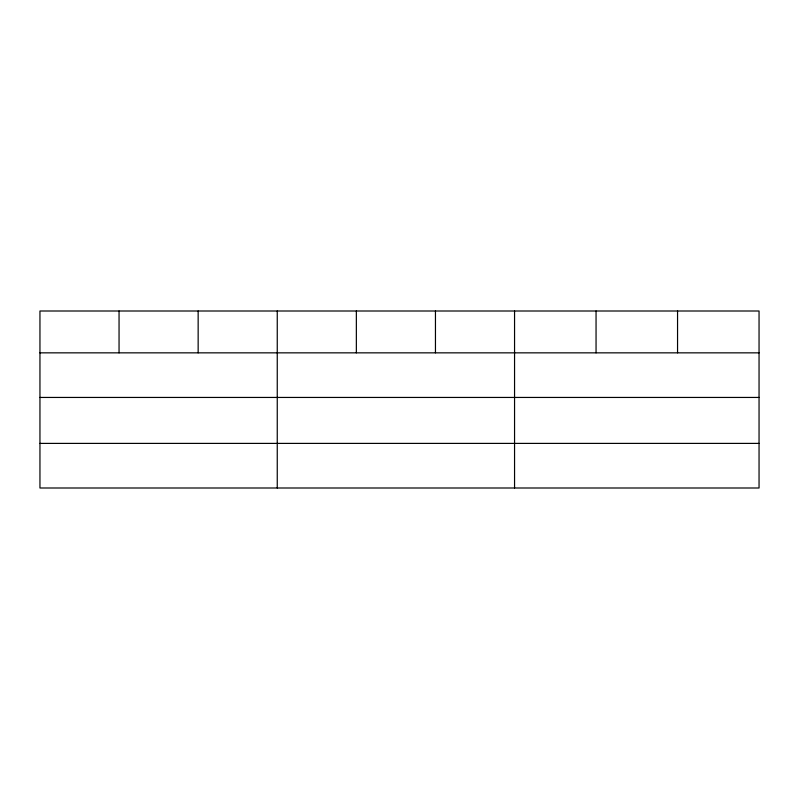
<?xml version="1.0" encoding="UTF-8"?>
<svg xmlns="http://www.w3.org/2000/svg" width="799" height="799" viewBox="0 0 799 799"><rect width="100%" height="100%" fill="white"/><g stroke="black" fill="none" stroke-linecap="round" stroke-linejoin="round"><path stroke-width="1.2" d="M759.05 397.443L759.05 311.001L39.95 311.001L39.95 487.999L759.05 487.999L759.05 397.443L39.95 397.443M39.95 352.848L759.05 352.848M39.95 443.395L759.05 443.395M677.552 311.001L677.552 352.848M596.054 311.001L596.054 352.848M514.556 311.001L514.556 487.999M435.455 311.001L435.455 352.848M356.354 311.001L356.354 352.848M277.253 311.001L277.253 487.999M198.152 311.001L198.152 352.848M119.051 311.001L119.051 352.848"/></g></svg>
